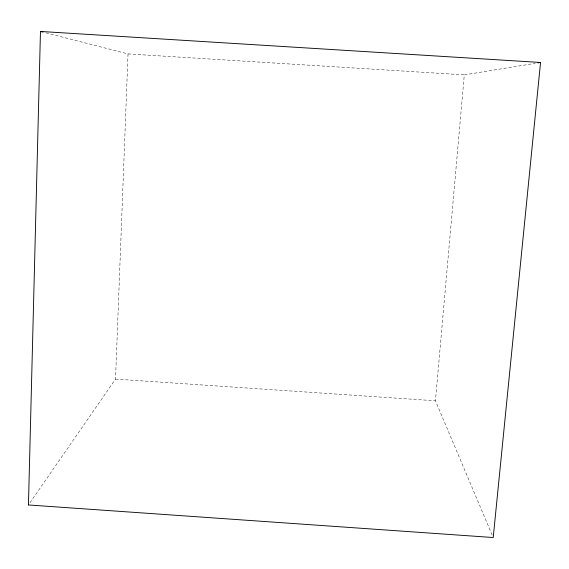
<?xml version="1.0" encoding="UTF-8"?>
<svg xmlns="http://www.w3.org/2000/svg" width="569" height="569" viewBox="0 0 569 569"><rect width="100%" height="100%" fill="white"/><g stroke="black" fill="none" stroke-linecap="round" stroke-linejoin="round"><path stroke-width="0.43" stroke-dasharray="2.85 2.13" d="M29.958 502.776L115.535 379.075L128.025 53.913L45.62 32.774M492.178 535.088L435.441 400.789L464.29 74.866L535.294 63.33M128.025 53.913L464.29 74.866M115.528 379.082L435.441 400.804"/><path stroke-width="0.85" d="M28.45 504.938L40.47 31.451L540.55 62.476L493.216 537.527L28.45 504.959M537.918 62.903L540.55 62.476M40.47 31.451L43.045 32.113"/></g></svg>
